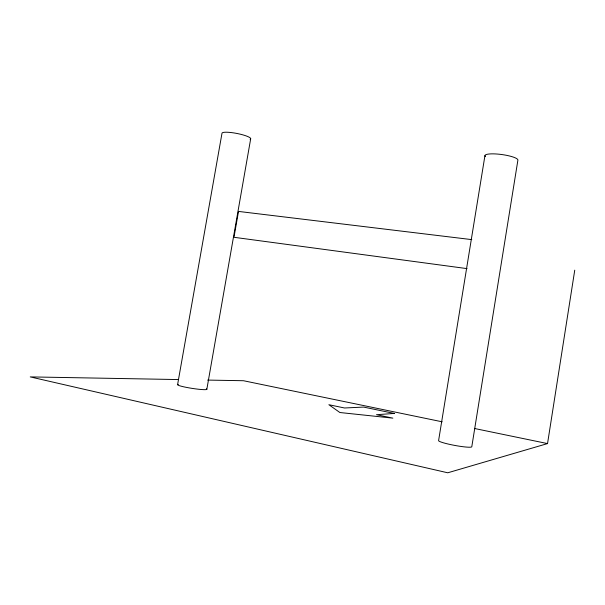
<?xml version="1.0" encoding="UTF-8"?>
<svg xmlns="http://www.w3.org/2000/svg" width="605" height="605" viewBox="0 0 605 605"><rect width="100%" height="100%" fill="white"/><g stroke="black" fill="none" stroke-linecap="round" stroke-linejoin="round"><path stroke-width="0.91" d="M178.377 379.562L30.25 376.9L447.753 472.792L547.533 443.586L574.75 270.17M484.938 155.666L438.602 440.561A16.88 1.785 10.5 0 0 454.877 445.439A16.88 1.785 10.5 0 0 471.794 446.74L517.888 160.189A16.637 3.358 7.8 0 0 499.783 154.29A16.637 3.358 7.8 0 0 485.437 156.612M206.834 389.295L250.689 138.757M177.59 384.651L221.982 133.327A14.618 2.609 11 0 1 238.234 133.728A14.618 2.609 11 0 1 250.137 139.339M207.621 380.084L243.475 380.726L442.172 421.806M471.771 239.618L238.506 211.417L233.976 237.289L467.06 268.62M474.517 428.491L547.533 443.586M206.449 388.871A14.815 1.384 8.9 0 1 191.528 388.289A14.815 1.384 8.9 0 1 178.324 384.409M394.279 413.442L376.491 414.705L392.857 418.138L339.881 412.519L328.878 404.715L344.502 407.989L363.613 407.082L394.279 413.442"/></g></svg>
